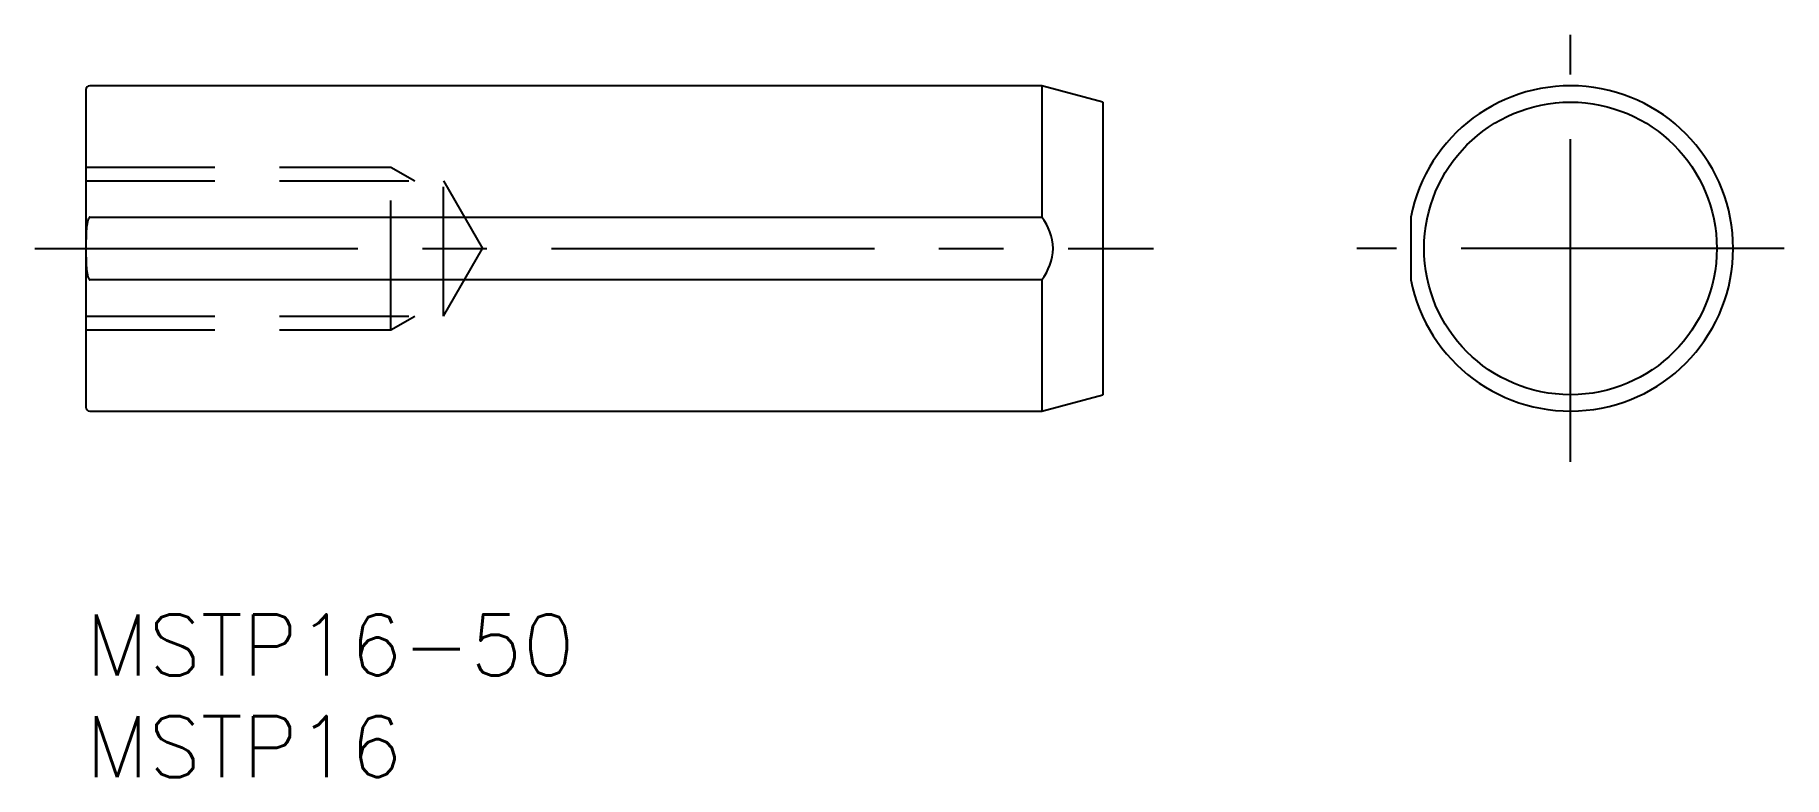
# Model space of a CAD drawing. Extents: x -2.5 to 83.5, y -8 to 28.5.
import ezdxf

# ---------------------------------------------------------------- set-up
doc = ezdxf.new("R2010")
doc.units = 0
doc.header["$LTSCALE"] = 0.5
doc.linetypes.add('CENTER', pattern=[50.8, 31.75, -6.35, 6.35, -6.35])
doc.linetypes.add('DASHED', pattern=[19.05, 12.7, -6.35])
for name, color, linetype in [('MSM_CENTER', 1, 'CENTER'), ('MSM_CONTINUOUS', 7, 'CONTINUOUS'), ('MSM_DASHED', 4, 'DASHED'), ('MSM_PART_NUMBER', 7, 'CONTINUOUS')]:
    doc.layers.add(name, color=color, linetype=linetype)
doc.styles.get("Standard").update_dxf_attribs({"font": 'txt.shx', "height": 1, "bigfont": 'bigfont.shx'})

# ---------------------------------------------------------------- blocks, each defined once
blk = doc.blocks.new('*U11')
at = {"layer": 'MSM_PART_NUMBER'}
blk.add_text('MSTP16-50', height=3, dxfattribs=at).set_placement((0, -3))
blk = doc.blocks.new('*U12')
at = {"layer": 'MSM_PART_NUMBER'}
blk.add_text('MSTP16', height=3, dxfattribs=at).set_placement((0, -8))

msp = doc.modelspace()

# ---------------------------------------------------------------- linework, layer by layer
at = {"layer": 'MSM_CENTER'}
for p, q in [((73, 7.5), (73, 28.5)), ((-2.5, 18), (52.5, 18)), ((83.5, 18), (62.5, 18))]:
    msp.add_line(p, q, dxfattribs=at)
at = {"layer": 'MSM_CONTINUOUS'}
for p, q in [((0, 25.8), (0, 10.2)), ((47, 26), (0.2, 26)), ((50, 25.196), (47, 26)), ((47, 26), (47, 19.542)), ((50, 25.196), (50, 10.804)), ((0.2, 19.542), (47, 19.542)), ((65.15, 19.542), (65.15, 16.458)), ((47, 16.458), (0.2, 16.458)), ((47, 16.458), (47, 10)), ((47, 10), (50, 10.804)), ((0.2, 10), (47, 10))]:
    msp.add_line(p, q, dxfattribs=at)
msp.add_circle((73, 18), 7.196, dxfattribs=at)
for centre, radius, start, end in [((0.2, 25.8), 0.2, 90, 180), ((73, 18), 8, 191.11269, 168.88731), ((3.758, 18.601), 3.744, 167.74899, 178.98579), ((0.494, 19.277), 0.411, 142.37448, 163.32996), ((0.202, 19.492), 0.0504, 92.61928, 132.88726), ((44.917, 17.914), 2.644, 1.87215, 38.01763), ((25.582, 18), 25.576, 178.50518, 181.49482), ((3.758, 17.399), 3.744, 181.01421, 192.25101), ((44.917, 18.086), 2.644, 321.98237, 358.12785), ((0.494, 16.723), 0.411, 196.67004, 217.62552), ((0.202, 16.508), 0.0504, 227.11274, 267.38072), ((0.2, 10.2), 0.2, 180, 270)]:
    msp.add_arc(centre, radius, start, end, dxfattribs=at)
at = {"layer": 'MSM_DASHED'}
for p, q in [((0, 22), (15, 22)), ((15, 14), (15, 22)), ((15, 22), (16.172, 21.323)), ((0, 21.323), (17.581, 21.323)), ((17.581, 14.676), (17.581, 21.323)), ((17.581, 21.323), (19.5, 18)), ((17.581, 14.676), (19.5, 18)), ((0, 14.676), (17.581, 14.676)), ((15, 14), (16.172, 14.676)), ((0, 14), (15, 14))]:
    msp.add_line(p, q, dxfattribs=at)

# ---------------------------------------------------------------- block references
at = {"layer": 'MSM_CONTINUOUS'}
for name in ['*U11', '*U12']:
    msp.add_blockref(name, (0, 0), dxfattribs=at)

doc.saveas('drawing.dxf')
